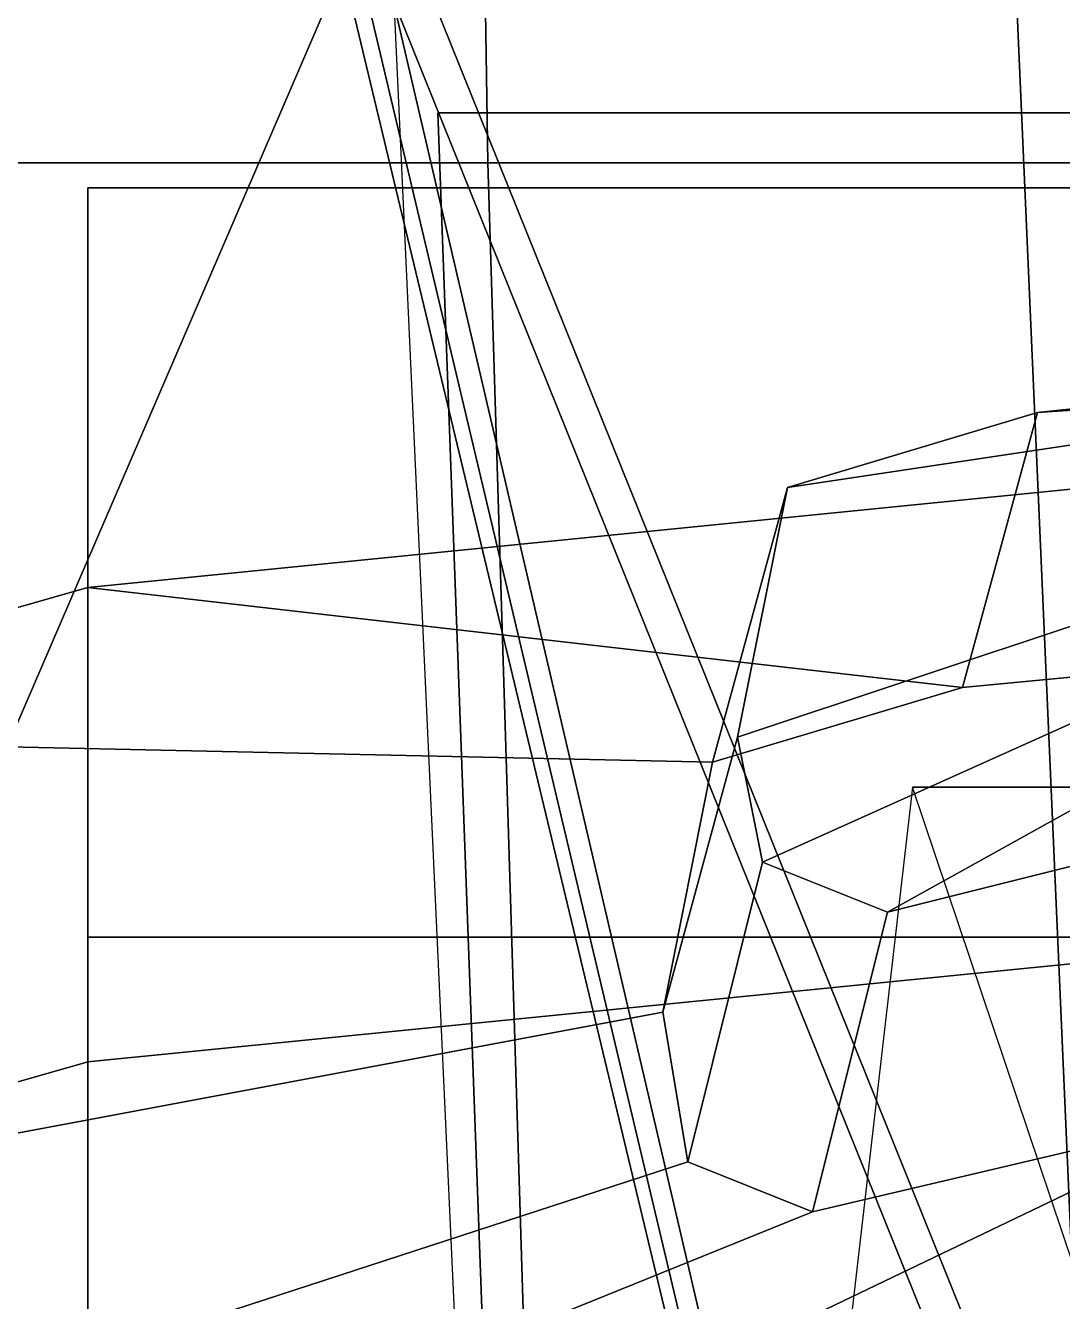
# Model space of a CAD drawing. Extents: x -1726 to 1721, y -2579 to 1769.
# Drawn here: x -74.5 to -33, y -968.6 to -917.5 of the extents above; entities that cross this region are included whole.
import ezdxf

# ---------------------------------------------------------------- set-up
doc = ezdxf.new("R2010")
doc.units = 0

msp = doc.modelspace()

# ---------------------------------------------------------------- linework, layer by layer
at = {"layer": '135145', "color": 1}
for points in [[(-16, -942, -750), (-37, -944, -749), (-34, -933, -689), (-15, -931, -689)], [(-15, -931, -689), (-34, -933, -689), (-19, -932, -656), (-9, -931, -656)], [(-34, -933, -689), (-44, -936, -689), (-24, -933, -655), (-19, -932, -656)], [(-37, -944, -749), (-47, -947, -749), (-44, -936, -689), (-34, -933, -689)], [(-44, -936, -689), (-46, -946, -687), (-25, -939, -654), (-24, -933, -655)], [(-32, -936, -758), (-72, -940, -757), (-37, -944, -749), (-16, -942, -750)], [(-32, -955, -859), (-72, -959, -859), (-72, -940, -757), (-32, -936, -758)], [(-47, -947, -749), (-49, -957, -747), (-46, -946, -687), (-44, -936, -689)], [(-46, -946, -687), (-45, -951, -686), (-25, -942, -654), (-25, -939, -654)], [(-72, -940, -757), (-93, -946, -756), (-47, -947, -749), (-37, -944, -749)], [(-72, -959, -859), (-93, -965, -857), (-93, -946, -756), (-72, -940, -757)], [(-40, -953, -685), (-24, -949, -686), (-14, -941, -654), (-22, -943, -654)], [(-45, -951, -686), (-40, -953, -685), (-22, -943, -654), (-25, -942, -654)], [(-93, -946, -756), (-97, -966, -752), (-49, -957, -747), (-47, -947, -749)], [(-49, -957, -747), (-48, -963, -746), (-45, -951, -686), (-46, -946, -687)], [(-43, -965, -745), (-26, -961, -746), (-24, -949, -686), (-40, -953, -685)], [(-48, -963, -746), (-43, -965, -745), (-40, -953, -685), (-45, -951, -686)], [(-32, -979, -926), (-72, -983, -925), (-72, -959, -859), (-32, -955, -859)], [(-97, -966, -752), (-94, -978, -750), (-48, -963, -746), (-49, -957, -747)], [(-72, -983, -925), (-93, -989, -924), (-93, -965, -857), (-72, -959, -859)], [(-51, -973, -751), (0, -969, -751), (0, -959, -746), (-26, -961, -746)], [(-85, -982, -749), (-51, -973, -751), (-26, -961, -746), (-43, -965, -745)], [(-94, -978, -750), (-85, -982, -749), (-43, -965, -745), (-48, -963, -746)]]:
    msp.add_3dface(points, dxfattribs=at)
at = {"layer": '159593', "color": 1}
for points in [[(-72, -924, -1041), (-72, -924, -985), (0, -924, -985), (0, -924, -1041)], [(-72, -954, -985), (-72, -924, -985), (-72, -924, -1041), (-72, -954, -1041)], [(-72, -954, -985), (0, -954, -985), (0, -924, -985), (-72, -924, -985)], [(-72, -924, -1041), (0, -924, -1041), (0, -954, -1041), (-72, -954, -1041)], [(0, -954, -1041), (0, -954, -985), (-72, -954, -985), (-72, -954, -1041)]]:
    msp.add_3dface(points, dxfattribs=at)
at = {"layer": '161609', "color": 1}
for points in [[(63, -911, -1135), (89, -976, -1050), (-88, -976, -1050), (-60, -911, -1136)], [(-48, -1172, -1095), (-60, -911, -1136), (-88, -976, -1050), (-88, -1175, -1027)]]:
    msp.add_3dface(points, dxfattribs=at)
at = {"layer": '258197', "color": 1}
for points in [[(4, -1801, -884), (-94, -799, -1079), (-151, -796, -1080), (4, -1801, -884)], [(4, -1801, -884), (-151, -796, -1080), (-150, -848, -1072), (4, -1801, -884)], [(4, -1801, -884), (-40, -799, -1079), (-94, -799, -1079), (4, -1801, -884)], [(4, -1801, -884), (-1, -799, -1079), (-40, -799, -1079), (4, -1801, -884)], [(4, -1801, -884), (-150, -848, -1072), (-146, -931, -1060), (4, -1801, -884)], [(4, -1801, -884), (-146, -931, -1060), (-140, -1073, -1038), (4, -1801, -884)]]:
    msp.add_3dface(points, dxfattribs=at)
at = {"layer": '304463', "color": 1}
for points in [[(-58, -793, -551), (-116, -793, -569), (-112, -923, -578), (-56, -923, -561)], [(-116, -793, -1131), (-58, -793, -1149), (-56, -923, -1138), (-112, -923, -1122)], [(0, -793, -545), (-58, -793, -551), (-56, -923, -561), (0, -923, -556)], [(-58, -793, -1149), (0, -793, -1154), (0, -923, -1144), (-56, -923, -1138)], [(-56, -923, -561), (-112, -923, -578), (-111, -1064, -602), (-52, -1053, -584)], [(-112, -923, -1122), (-56, -923, -1138), (-52, -1053, -1116), (-103, -1053, -1101)], [(0, -923, -556), (-56, -923, -561), (-52, -1053, -584), (0, -1053, -578)]]:
    msp.add_3dface(points, dxfattribs=at)
at = {"layer": '30937', "color": 1}
for points in [[(65, -903, -1136), (-64, -903, -1135), (0, -1173, -1102), (1, -1173, -1102)], [(-64, -903, -1135), (-64, -906, -1164), (0, -1173, -1102), (-64, -903, -1135)], [(-64, -906, -1164), (65, -906, -1165), (1, -1065, -1137), (0, -1065, -1137)], [(-64, -906, -1164), (0, -1065, -1137), (0, -1173, -1102), (-64, -906, -1164)], [(-58, -921, -1139), (0, -921, -1145), (0, -1057, -1121), (-53, -1057, -1116)], [(-53, -1057, -1116), (0, -1057, -1121), (0, -921, -1145), (-58, -921, -1139)]]:
    msp.add_3dface(points, dxfattribs=at)
at = {"layer": '328927', "color": 1}
for points in [[(-56, -923, -561), (-112, -923, -578), (-116, -793, -569), (-58, -793, -551)], [(-112, -923, -1122), (-56, -923, -1138), (-58, -793, -1149), (-116, -793, -1131)], [(0, -923, -556), (-56, -923, -561), (-58, -793, -551), (0, -793, -545)], [(-56, -923, -1138), (0, -923, -1144), (0, -793, -1154), (-58, -793, -1149)], [(-52, -1053, -584), (-111, -1064, -602), (-112, -923, -578), (-56, -923, -561)], [(-103, -1053, -1101), (-52, -1053, -1116), (-56, -923, -1138), (-112, -923, -1122)], [(0, -1053, -578), (-52, -1053, -584), (-56, -923, -561), (0, -923, -556)]]:
    msp.add_3dface(points, dxfattribs=at)
at = {"layer": '347331', "color": 1}
for points in [[(-42, -974, -736), (-26, -974, -736), (-20, -948, -789), (-39, -948, -789)], [(-42, -974, -736), (-26, -974, -736), (-20, -948, -789), (-39, -948, -789)], [(-39, -948, -789), (-20, -948, -789), (16, -1058, -1048), (-2, -1058, -1048)], [(-39, -948, -789), (-20, -948, -789), (16, -1058, -1048), (-2, -1058, -1048)]]:
    msp.add_3dface(points, dxfattribs=at)
at = {"layer": '5179', "color": 1}
for points in [[(0, -1061, -556), (0, -1061, -556), (63, -907, -530), (-62, -907, -530)], [(0, -1173, -595), (0, -1173, -595), (-62, -907, -559), (63, -907, -559)], [(0, -1173, -595), (0, -1061, -556), (-62, -907, -530), (-62, -907, -559)]]:
    msp.add_3dface(points, dxfattribs=at)

doc.saveas('drawing.dxf')
